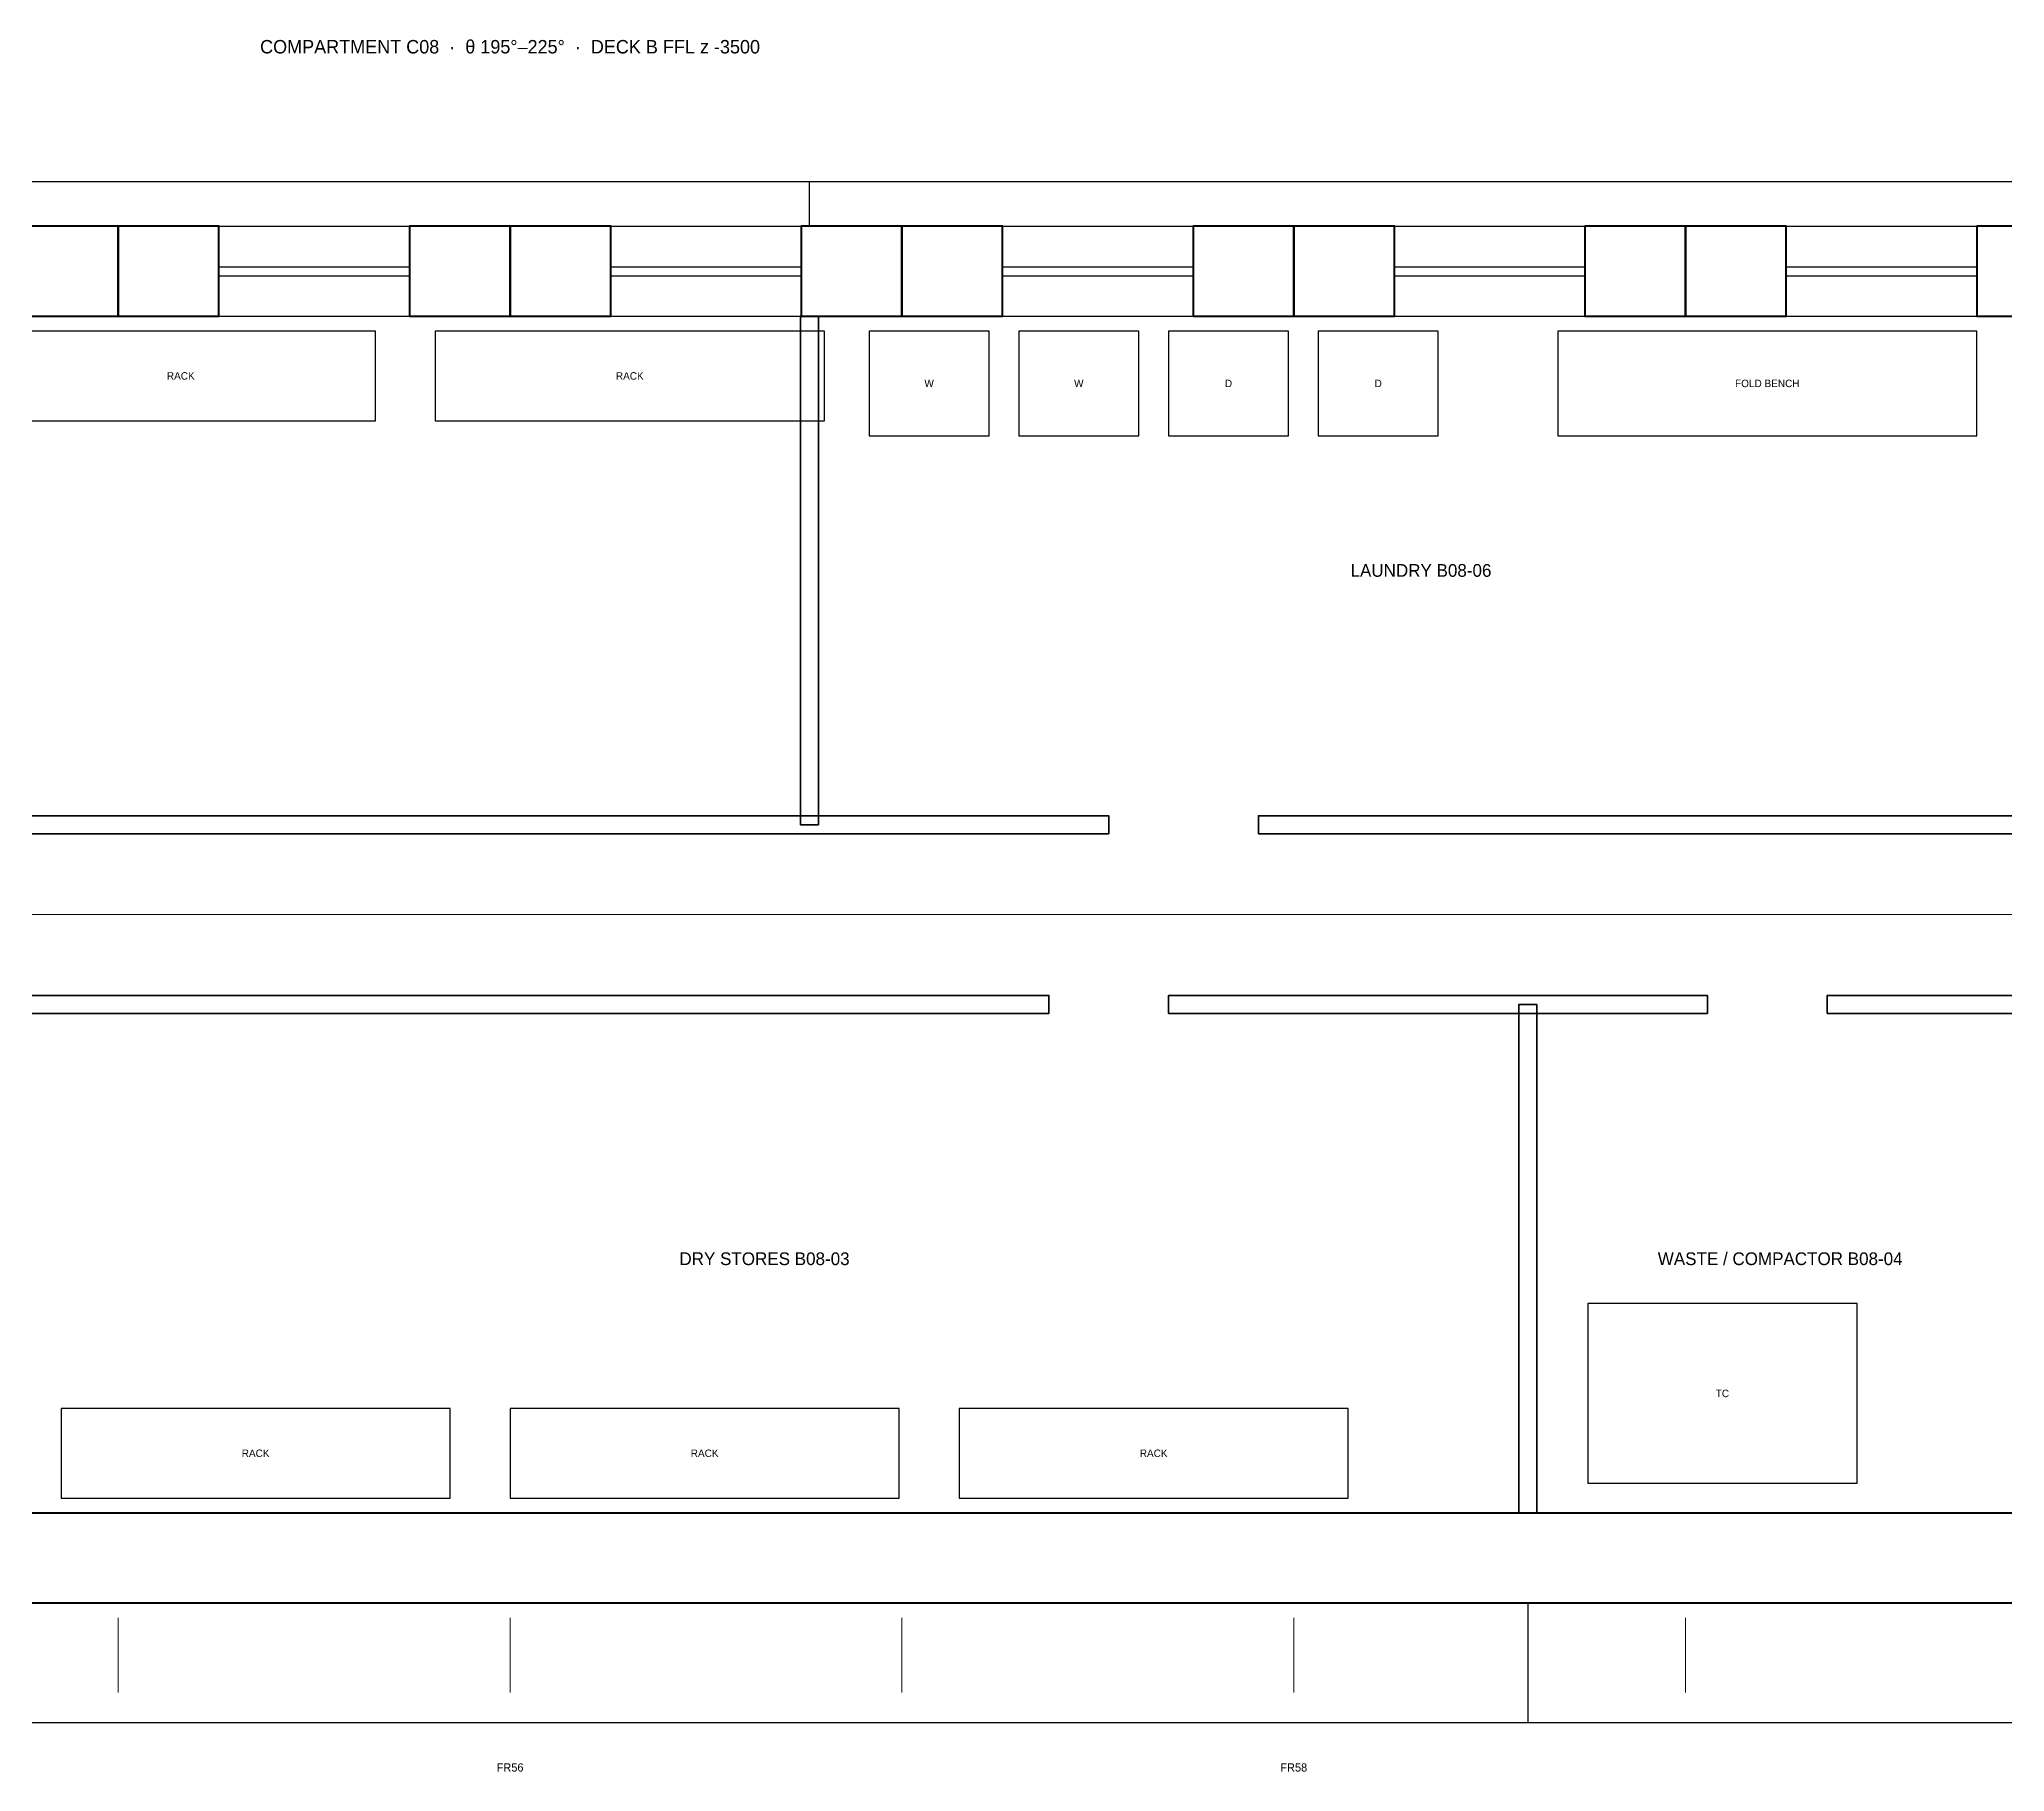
# Model space of a CAD drawing. Header units: millimetres. Extents: x 0 to 254927, y -7000 to 7000.
# Drawn here: x 155734 to 168866, y -5728 to 5850 of the extents above; entities that cross this region are included whole.
import ezdxf
from ezdxf.enums import TextEntityAlignment as Align

# ---------------------------------------------------------------- set-up
doc = ezdxf.new("R2010")
doc.units = ezdxf.units.MM
doc.linetypes.add('CENTER', pattern=[5.08, 3.175, -0.635, 0.635, -0.635])
for name, color, linetype, lineweight in [('A-ANNO-DIMS', 2, 'CONTINUOUS', 18), ('A-ANNO-NOTE', 7, 'CONTINUOUS', 18), ('A-ANNO-TEXT', 7, 'CONTINUOUS', 25), ('A-CNTR', 9, 'CENTER', 13), ('A-EQPM', 30, 'CONTINUOUS', 25), ('A-GLAZ', 5, 'CONTINUOUS', 25), ('A-WALL', 7, 'CONTINUOUS', 35), ('A-WALL-PRHU', 7, 'CONTINUOUS', 70)]:
    doc.layers.add(name, color=color, linetype=linetype, lineweight=lineweight)
doc.styles.add('OpenSansCondensed-Light', font='OpenSansCondensed-Light.ttf')
doc.dimstyles.new('EZDXF', dxfattribs={"dimtxt": 0.25, "dimasz": 0.175, "dimexe": 0.375, "dimexo": 0.125, "dimgap": 0.1, "dimtad": 1, "dimlfac": 100, "dimzin": 12, "dimdsep": 46, "dimtxsty": 'OpenSansCondensed-Light', "dimblk": 'ARCHTICK', "dimcen": 2.5, "dimazin": 3, "dimtfac": 0.5, "dimtmove": 2, "dimatfit": 3})

# ---------------------------------------------------------------- blocks, each defined once
blk = doc.blocks.new('_ARCHTICK')
at = {"color": 0, "linetype": 'BYBLOCK', "const_width": 0.15}
blk.add_lwpolyline([(-0.5, -0.5), (0.5, 0.5)], dxfattribs=at)

msp = doc.modelspace()

# ---------------------------------------------------------------- linework, layer by layer
at = {"layer": 'A-ANNO-DIMS'}
for p, q in [((156261.6388, -4700), (156261.6388, -5200)), ((158879.63268, -4700), (158879.63268, -5200)), ((161497.62656, -4700), (161497.62656, -5200)), ((164115.62044, -4700), (164115.62044, -5200)), ((166733.61431, -4700), (166733.61431, -5200))]:
    msp.add_line(p, q, dxfattribs=at)
at = {"layer": 'A-CNTR'}
msp.add_line((0, 0), (254927.41229, 0), dxfattribs=at)
at = {"layer": 'A-EQPM'}
for points in [[(155379.63268, 3300), (157979.63268, 3300), (157979.63268, 3900), (155379.63268, 3900)], [(158379.63268, 3300), (160979.63268, 3300), (160979.63268, 3900), (158379.63268, 3900)], [(161279.63268, 3200), (162079.63268, 3200), (162079.63268, 3900), (161279.63268, 3900)], [(162279.63268, 3200), (163079.63268, 3200), (163079.63268, 3900), (162279.63268, 3900)], [(163279.63268, 3200), (164079.63268, 3200), (164079.63268, 3900), (163279.63268, 3900)], [(164279.63268, 3200), (165079.63268, 3200), (165079.63268, 3900), (164279.63268, 3900)], [(165879.63268, 3200), (168679.63268, 3200), (168679.63268, 3900), (165879.63268, 3900)], [(166079.63268, -3800), (167879.63268, -3800), (167879.63268, -2600), (166079.63268, -2600)], [(155879.63268, -3900), (158479.63268, -3900), (158479.63268, -3300), (155879.63268, -3300)], [(158879.63268, -3900), (161479.63268, -3900), (161479.63268, -3300), (158879.63268, -3300)], [(161879.63268, -3900), (164479.63268, -3900), (164479.63268, -3300), (161879.63268, -3300)]]:
    msp.add_lwpolyline(points, close=True, dxfattribs=at)
at = {"layer": 'A-GLAZ'}
for p, q in [((156934.2721, 4600), (158206.99938, 4600)), ((159552.26598, 4600), (160824.99325, 4600)), ((162170.25986, 4600), (163442.98713, 4600)), ((164788.25374, 4600), (166060.98101, 4600)), ((167406.24762, 4600), (168678.97489, 4600)), ((156934.2721, 4330), (158206.99938, 4330)), ((156934.2721, 4270), (158206.99938, 4270)), ((159552.26598, 4330), (160824.99325, 4330)), ((159552.26598, 4270), (160824.99325, 4270)), ((162170.25986, 4330), (163442.98713, 4330)), ((162170.25986, 4270), (163442.98713, 4270)), ((164788.25374, 4330), (166060.98101, 4330)), ((164788.25374, 4270), (166060.98101, 4270)), ((167406.24762, 4330), (168678.97489, 4330)), ((167406.24762, 4270), (168678.97489, 4270)), ((156934.2721, 4000), (158206.99938, 4000)), ((159552.26598, 4000), (160824.99325, 4000)), ((162170.25986, 4000), (163442.98713, 4000)), ((164788.25374, 4000), (166060.98101, 4000)), ((167406.24762, 4000), (168678.97489, 4000))]:
    msp.add_line(p, q, dxfattribs=at)
at = {"layer": 'A-WALL'}
for points in [[(160819.63268, 600), (160939.63268, 600), (160939.63268, 4000), (160819.63268, 4000)], [(153879.63268, 540), (162879.63268, 540), (162879.63268, 660), (153879.63268, 660)], [(163879.63268, 540), (169051.60819, 540), (169051.60819, 660), (163879.63268, 660)], [(154679.63268, -660), (162479.63268, -660), (162479.63268, -540), (154679.63268, -540)], [(163279.63268, -660), (166879.63268, -660), (166879.63268, -540), (163279.63268, -540)], [(165619.63268, -4000), (165739.63268, -4000), (165739.63268, -600), (165619.63268, -600)], [(167679.63268, -660), (169051.60819, -660), (169051.60819, -540), (167679.63268, -540)]]:
    msp.add_lwpolyline(points, close=True, dxfattribs=at)
at = {"layer": 'A-WALL-PRHU'}
for points in [[(155589.0055, 4000), (156261.6388, 4000), (156261.6388, 4600), (155589.0055, 4600)], [(156261.6388, 4000), (156934.2721, 4000), (156934.2721, 4600), (156261.6388, 4600)], [(158206.99938, 4000), (158879.63268, 4000), (158879.63268, 4600), (158206.99938, 4600)], [(158879.63268, 4000), (159552.26598, 4000), (159552.26598, 4600), (158879.63268, 4600)], [(160824.99325, 4000), (161497.62656, 4000), (161497.62656, 4600), (160824.99325, 4600)], [(161497.62656, 4000), (162170.25986, 4000), (162170.25986, 4600), (161497.62656, 4600)], [(163442.98713, 4000), (164115.62044, 4000), (164115.62044, 4600), (163442.98713, 4600)], [(164115.62044, 4000), (164788.25374, 4000), (164788.25374, 4600), (164115.62044, 4600)], [(166060.98101, 4000), (166733.61431, 4000), (166733.61431, 4600), (166060.98101, 4600)], [(166733.61431, 4000), (167406.24762, 4000), (167406.24762, 4600), (166733.61431, 4600)], [(168678.97489, 4000), (169351.60819, 4000), (169351.60819, 4600), (168678.97489, 4600)], [(148407.65717, -4600), (169351.60819, -4600), (169351.60819, -4000), (148407.65717, -4000)]]:
    msp.add_lwpolyline(points, close=True, dxfattribs=at)

# ---------------------------------------------------------------- texts
at = {"layer": 'A-ANNO-NOTE'}
for s, height, p in [('RACK', 50, (156679.63268, 3600)), ('RACK', 50, (159679.63268, 3600)), ('W', 50, (161679.63268, 3550)), ('W', 50, (162679.63268, 3550)), ('D', 50, (163679.63268, 3550)), ('D', 50, (164679.63268, 3550)), ('FOLD BENCH', 50, (167279.63268, 3550)), ('TC', 50, (166979.63268, -3200)), ('RACK', 50, (157179.63268, -3600)), ('RACK', 50, (160179.63268, -3600)), ('RACK', 50, (163179.63268, -3600)), ('FR56', 55, (158879.63268, -5700)), ('FR58', 55, (164115.62044, -5700))]:
    msp.add_text(s, height=height, dxfattribs=at).set_placement(p, align=Align.MIDDLE_CENTER)
at = {"layer": 'A-ANNO-TEXT'}
for s, height, p in [('COMPARTMENT C08  ·  θ 195°–225°  ·  DECK B FFL z -3500', 90, (158879.63268, 5800)), ('LAUNDRY B08-06', 85, (164965.62044, 2300)), ('DRY STORES B08-03', 85, (160579.63268, -2300)), ('WASTE / COMPACTOR B08-04', 85, (167365.62044, -2300))]:
    msp.add_text(s, height=height, dxfattribs=at).set_placement(p, align=Align.MIDDLE_CENTER)

# ---------------------------------------------------------------- dimensions: what is measured, and where the dimension line sits
at = {"layer": 'A-ANNO-DIMS'}
for base, p1, p2 in [((148707.65717, 4900), (148707.65717, 4600), (160880, 4600)), ((160880, 4900), (160880, 4600), (169051.60819, 4600)), ((155480, -5400), (155480, -4600), (165680, -4600)), ((165680, -5400), (165680, -4600), (169051.60819, -4600))]:
    msp.add_linear_dim(base=base, p1=p1, p2=p2, dimstyle='EZDXF', dxfattribs=at).render()

doc.saveas('drawing.dxf')
